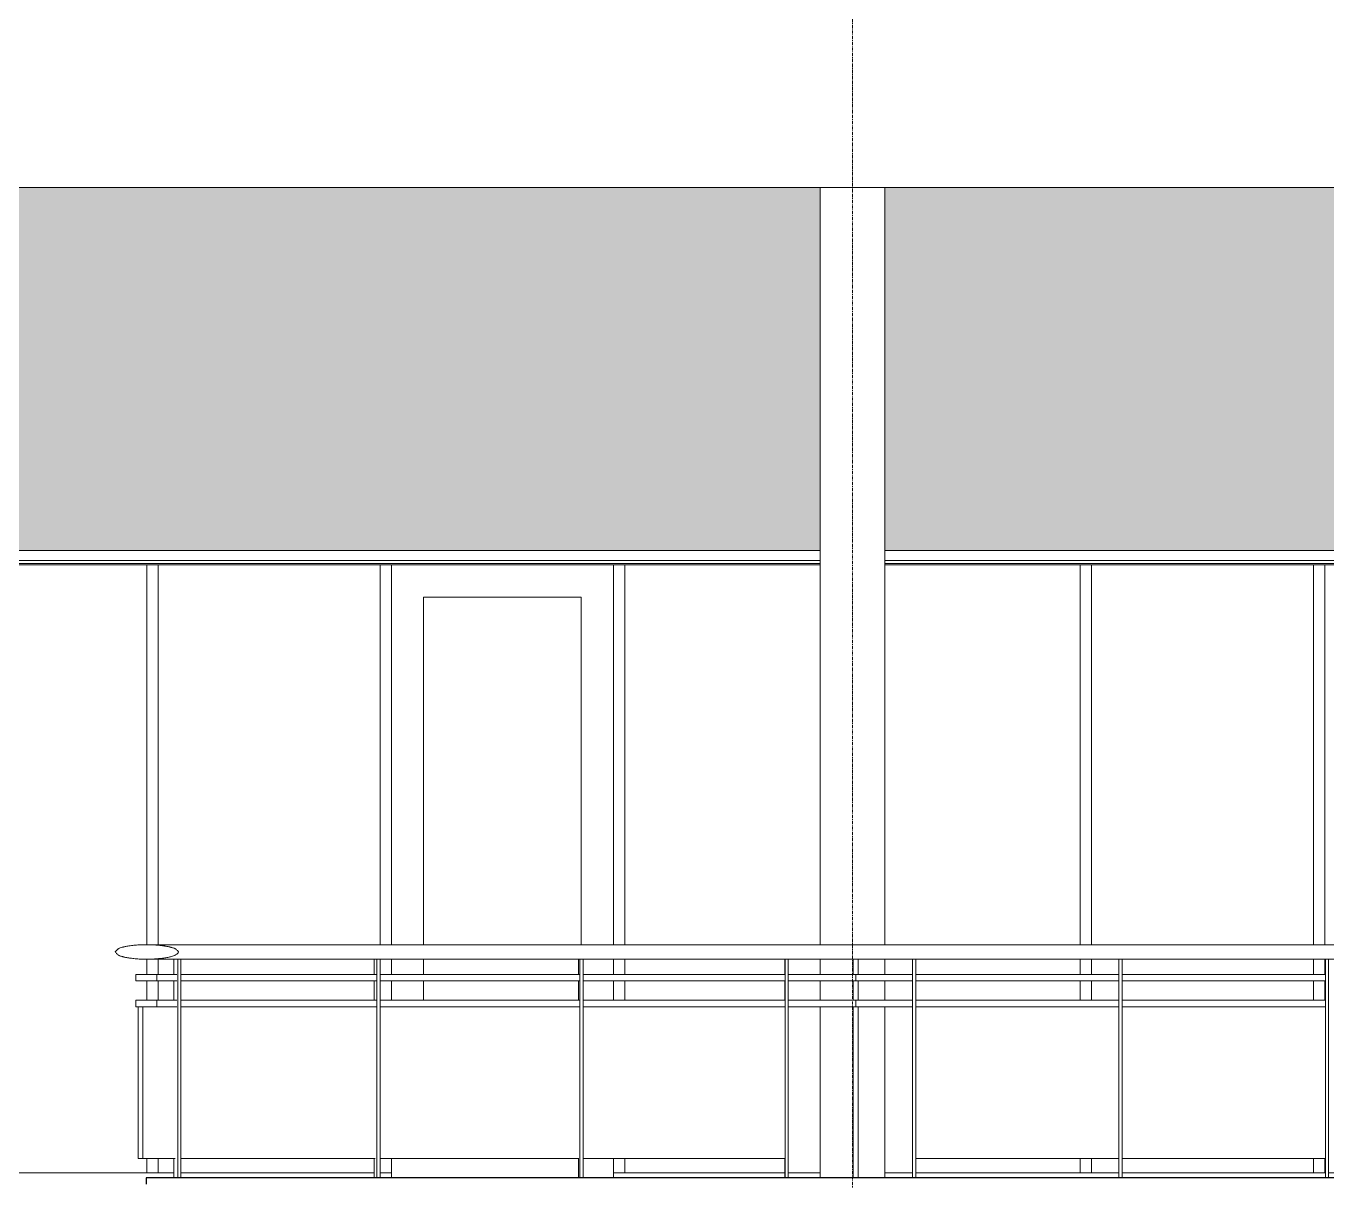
# Model space of a CAD drawing. Header units: inches. Extents: x 21408 to 98131, y -290 to 853.
# Drawn here: x 37167.3 to 37369, y 0.5 to 179.5 of the extents above; entities that cross this region are included whole.
import ezdxf

# ---------------------------------------------------------------- set-up
doc = ezdxf.new("R2010")
doc.units = ezdxf.units.IN
doc.header["$MEASUREMENT"] = 0
doc.linetypes.add('Grid Line 1_2_', pattern=[0.875, 0.5, -0.125, 0.125, -0.125])
for name, color, linetype, lineweight in [('A-DOOR', 31, 'Continuous', 9), ('A-FLOR', 192, 'Continuous', 9), ('A-FLOR-HRAL', 11, 'Continuous', 9), ('A-GLAZ-CURT', 52, 'Continuous', 9), ('A-GLAZ-CWMG', 51, 'Continuous', 9), ('A-WALL-PATT', 111, 'Continuous', 25), ('I-WALL', 2, 'Continuous', 9), ('M-HVAC-DUCT', 70, 'Continuous', 9), ('S-BEAM', 12, 'Continuous', 9), ('S-GRID', 1, 'Continuous', 9)]:
    doc.layers.add(name, color=color, linetype=linetype, lineweight=lineweight)

# ---------------------------------------------------------------- blocks, each defined once
blk = doc.blocks.new('Girt_C - 10_D-1260059-Building Section - East_West looking South')
at = {"layer": 'S-BEAM'}
for p, q in [((-24528.39, 96.68), (-24248.89, 96.68)), ((-24528.39, 96.2), (-24248.89, 96.2)), ((-24238.89, 96.68), (-23959.39, 96.68)), ((-24238.89, 96.2), (-23959.39, 96.2))]:
    blk.add_line(p, q, dxfattribs=at)
blk = doc.blocks.new('Railing - 3_4_-939654-Building Section - East_West looking South')
at = {"layer": 'A-FLOR-HRAL'}
for p, q in [((-24243.02, 34.87), (-24243.77, 34.87)), ((-24243.77, 32.5), (-24243.77, 34.87)), ((-24243.02, 32.5), (-24243.02, 34.87)), ((-24243.77, 28.5), (-24243.77, 31.5)), ((-24243.02, 28.5), (-24243.02, 31.5)), ((-24243.77, 1), (-24243.77, 27.5)), ((-24243.02, 1), (-24243.02, 27.5))]:
    blk.add_line(p, q, dxfattribs=at)
blk = doc.blocks.new('Railing - 2_ 8_-939652-Building Section - East_West looking South')
at = {"layer": 'A-FLOR-HRAL'}
for p, q in [((-24354.67, 27.5), (-24354.67, 4)), ((-24353.92, 27.5), (-24354.67, 27.5)), ((-24353.92, 4), (-24353.92, 27.5)), ((-24354.67, 4), (-24353.92, 4)), ((-24353.92, 4), (-24348.92, 4))]:
    blk.add_line(p, q, dxfattribs=at)
blk = doc.blocks.new('Railing - 2_ x 1_2_-939656-Building Section - East_West looking South')
at = {"layer": 'A-FLOR-HRAL'}
for p, q in [((-24348.52, 34.87), (-24349.11, 34.87)), ((-24349.11, 34.87), (-24349.11, 32.5)), ((-24348.05, 34.87), (-24348.52, 34.87)), ((-24348.52, 1), (-24348.52, 34.87)), ((-24348.05, 1), (-24348.05, 34.87)), ((-24349.11, 31.5), (-24349.11, 28.5)), ((-24349.11, 4), (-24349.11, 1))]:
    blk.add_line(p, q, dxfattribs=at)
blk = doc.blocks.new('Railing - 2_ 8_-V209-Building Section - East_West looking South')
at = {"layer": 'A-FLOR-HRAL'}
blk.add_line((-24348.05, 4), (-24317.91, 4), dxfattribs=at)
blk = doc.blocks.new('Railing - 2_ x 1_2_-V210-Building Section - East_West looking South')
at = {"layer": 'A-FLOR-HRAL'}
for p, q in [((-24317.64, 34.87), (-24318.05, 34.87)), ((-24318.05, 34.87), (-24318.05, 32.5)), ((-24317.15, 34.87), (-24317.64, 34.87)), ((-24317.64, 1), (-24317.64, 34.87)), ((-24317.15, 1), (-24317.15, 34.87)), ((-24318.05, 31.5), (-24318.05, 28.5)), ((-24318.05, 4), (-24318.05, 1))]:
    blk.add_line(p, q, dxfattribs=at)
blk = doc.blocks.new('Railing - 2_ 8_-V211-Building Section - East_West looking South')
at = {"layer": 'A-FLOR-HRAL'}
blk.add_line((-24317.15, 4), (-24286.32, 4), dxfattribs=at)
blk = doc.blocks.new('Railing - 2_ x 1_2_-V212-Building Section - East_West looking South')
at = {"layer": 'A-FLOR-HRAL'}
for p, q in [((-24286.16, 34.87), (-24286.4, 34.87)), ((-24286.4, 34.87), (-24286.4, 32.5)), ((-24285.67, 34.87), (-24286.16, 34.87)), ((-24286.16, 1), (-24286.16, 34.87)), ((-24285.67, 1), (-24285.67, 34.87)), ((-24286.4, 31.5), (-24286.4, 28.5)), ((-24286.4, 4), (-24286.4, 1))]:
    blk.add_line(p, q, dxfattribs=at)
blk = doc.blocks.new('Railing - 2_ 8_-V213-Building Section - East_West looking South')
at = {"layer": 'A-FLOR-HRAL'}
blk.add_line((-24285.67, 4), (-24254.35, 4), dxfattribs=at)
blk = doc.blocks.new('Railing - 2_ x 1_2_-V214-Building Section - East_West looking South')
at = {"layer": 'A-FLOR-HRAL'}
for p, q in [((-24254.35, 34.87), (-24254.41, 34.87)), ((-24254.41, 34.87), (-24254.41, 32.5)), ((-24253.85, 34.87), (-24254.35, 34.87)), ((-24254.35, 1), (-24254.35, 34.87)), ((-24253.85, 1), (-24253.85, 34.87)), ((-24254.41, 31.5), (-24254.41, 28.5)), ((-24254.41, 4), (-24254.41, 1))]:
    blk.add_line(p, q, dxfattribs=at)
blk = doc.blocks.new('Railing - 2_ x 1_2_-V215-Building Section - East_West looking South')
at = {"layer": 'A-FLOR-HRAL'}
for p, q in [((-24234.07, 34.87), (-24234.57, 34.87)), ((-24234.57, 1), (-24234.57, 34.87)), ((-24234.07, 1), (-24234.07, 34.87))]:
    blk.add_line(p, q, dxfattribs=at)
blk = doc.blocks.new('Railing - 2_ 8_-V216-Building Section - East_West looking South')
at = {"layer": 'A-FLOR-HRAL'}
blk.add_line((-24234.07, 4), (-24202.57, 4), dxfattribs=at)
blk = doc.blocks.new('Railing - Railing-939582-Building Section - East_West looking South')
at = {"layer": 'A-FLOR-HRAL'}
for p, q in [((-23233.26, 37.12), (-24243.39, 37.12)), ((-24243.39, 34.87), (-23233.26, 34.87)), ((-24351.75, 32.5), (-24355.02, 32.5)), ((-24355.02, 32.5), (-24355.02, 31.5)), ((-24351.75, 31.5), (-24351.75, 32.5)), ((-24351.75, 32.5), (-24348.67, 32.5)), ((-24348.06, 32.5), (-24317.74, 32.5)), ((-24317.15, 32.5), (-24286.17, 32.5)), ((-24285.67, 32.5), (-24254.35, 32.5)), ((-24253.85, 32.5), (-24243.39, 32.5)), ((-24243.39, 31.5), (-24243.39, 32.5)), ((-24243.39, 32.5), (-24234.57, 32.5)), ((-24234.07, 32.5), (-24202.57, 32.5)), ((-24202.07, 32.5), (-24170.59, 32.5)), ((-24355.02, 31.5), (-24351.75, 31.5)), ((-24348.67, 31.5), (-24351.75, 31.5)), ((-24317.74, 31.5), (-24348.06, 31.5)), ((-24286.17, 31.5), (-24317.15, 31.5)), ((-24254.35, 31.5), (-24285.67, 31.5)), ((-24243.39, 31.5), (-24253.85, 31.5)), ((-24234.57, 31.5), (-24243.39, 31.5)), ((-24202.57, 31.5), (-24234.07, 31.5)), ((-24170.59, 31.5), (-24202.07, 31.5)), ((-24351.75, 28.5), (-24355.02, 28.5)), ((-24355.02, 28.5), (-24355.02, 27.5)), ((-24351.75, 28.5), (-24348.67, 28.5)), ((-24351.75, 27.5), (-24351.75, 28.5)), ((-24348.06, 28.5), (-24317.74, 28.5)), ((-24317.15, 28.5), (-24286.17, 28.5)), ((-24285.67, 28.5), (-24254.35, 28.5)), ((-24253.85, 28.5), (-24243.39, 28.5)), ((-24243.39, 27.5), (-24243.39, 28.5)), ((-24243.39, 28.5), (-24234.57, 28.5)), ((-24234.07, 28.5), (-24202.57, 28.5)), ((-24202.07, 28.5), (-24170.59, 28.5)), ((-24355.02, 27.5), (-24351.75, 27.5)), ((-24348.67, 27.5), (-24351.75, 27.5)), ((-24317.74, 27.5), (-24348.06, 27.5)), ((-24286.17, 27.5), (-24317.15, 27.5)), ((-24254.35, 27.5), (-24285.67, 27.5)), ((-24243.39, 27.5), (-24253.85, 27.5)), ((-24234.57, 27.5), (-24243.39, 27.5)), ((-24202.57, 27.5), (-24234.07, 27.5)), ((-24170.59, 27.5), (-24202.07, 27.5))]:
    blk.add_line(p, q, dxfattribs=at)
at = {"layer": 'A-FLOR-HRAL', "flags": 128}
for points in [[(-24243.39, 37.12), (-24255.39, 37.12), (-24267.38, 37.12), (-24279.34, 37.12), (-24291.26, 37.12), (-24303.12, 37.12), (-24314.92, 37.12), (-24326.65, 37.12), (-24338.27, 37.12), (-24349.8, 37.12), (-24353.4, 37.12)], [(-24243.39, 34.87), (-24255.39, 34.87), (-24267.38, 34.87), (-24279.34, 34.87), (-24291.26, 34.87), (-24303.12, 34.87), (-24314.92, 34.87), (-24326.65, 34.87), (-24338.27, 34.87), (-24349.8, 34.87), (-24353.4, 34.87)]]:
    blk.add_lwpolyline(points, dxfattribs=at)
at = {"layer": 'A-FLOR-HRAL'}
for points in [[(-24348.39, 36), (-24348.42, 36.05), (-24348.51, 36.16), (-24348.64, 36.29), (-24348.77, 36.4), (-24348.86, 36.46), (-24348.91, 36.49), (-24348.95, 36.52), (-24349, 36.54), (-24349.05, 36.57), (-24349.16, 36.61), (-24349.32, 36.66), (-24349.49, 36.7), (-24349.6, 36.73), (-24349.67, 36.75), (-24349.72, 36.76), (-24349.77, 36.77), (-24349.83, 36.79), (-24349.94, 36.81), (-24350.11, 36.85), (-24350.31, 36.88), (-24350.5, 36.91), (-24350.7, 36.95), (-24350.97, 36.98), (-24351.43, 37.04), (-24352.1, 37.09), (-24352.9, 37.12), (-24353.7, 37.13), (-24354.51, 37.1), (-24355.31, 37.04), (-24355.94, 36.96), (-24356.4, 36.89), (-24356.65, 36.84), (-24356.81, 36.8), (-24356.88, 36.78), (-24356.93, 36.77), (-24357.06, 36.74), (-24357.29, 36.68), (-24357.5, 36.61), (-24357.62, 36.55), (-24357.66, 36.52), (-24357.73, 36.49), (-24357.85, 36.4), (-24358.03, 36.24), (-24358.15, 36.08), (-24358.21, 36)], [(-24358.21, 36), (-24358.17, 35.94), (-24358.09, 35.84), (-24357.96, 35.7), (-24357.84, 35.59), (-24357.75, 35.53), (-24357.7, 35.5), (-24357.66, 35.47), (-24357.61, 35.45), (-24357.56, 35.42), (-24357.45, 35.37), (-24357.29, 35.32), (-24357.12, 35.28), (-24357.01, 35.25), (-24356.94, 35.23), (-24356.89, 35.22), (-24356.85, 35.21), (-24356.78, 35.19), (-24356.67, 35.17), (-24356.5, 35.13), (-24356.3, 35.1), (-24356.11, 35.07), (-24355.91, 35.04), (-24355.64, 35), (-24355.18, 34.95), (-24354.51, 34.9), (-24353.71, 34.87), (-24352.91, 34.88), (-24352.1, 34.91), (-24351.3, 34.97), (-24350.67, 35.06), (-24350.21, 35.13), (-24349.97, 35.18), (-24349.81, 35.22), (-24349.73, 35.24), (-24349.68, 35.25), (-24349.55, 35.28), (-24349.32, 35.34), (-24349.11, 35.41), (-24348.99, 35.47), (-24348.95, 35.49), (-24348.88, 35.53), (-24348.75, 35.61), (-24348.57, 35.77), (-24348.44, 35.92), (-24348.39, 36)]]:
    blk.add_open_spline(points, degree=3, knots=[0, 0, 0, 0, 0.019231, 0.038462, 0.057692, 0.067308, 0.072115, 0.076923, 0.081731, 0.086538, 0.096154, 0.115385, 0.134615, 0.144231, 0.149038, 0.153846, 0.158654, 0.163462, 0.173077, 0.192308, 0.211538, 0.230769, 0.25, 0.269231, 0.307692, 0.384615, 0.461538, 0.538462, 0.615385, 0.692308, 0.769231, 0.798077, 0.826923, 0.841346, 0.844952, 0.848558, 0.855769, 0.884615, 0.913462, 0.920673, 0.924279, 0.927885, 0.942308, 0.971154, 1, 1, 1, 1], dxfattribs=at)
for name, p in [('Railing - 2_ x 1_2_-939656-Building Section - East_West looking South', (0, 0)), ('Railing - 2_ x 1_2_-V210-Building Section - East_West looking South', (0, 0)), ('Railing - 2_ x 1_2_-V212-Building Section - East_West looking South', (0, 0)), ('Railing - 2_ x 1_2_-V214-Building Section - East_West looking South', (0, 0)), ('Railing - 3_4_-939654-Building Section - East_West looking South', (0, 0)), ('Railing - 2_ x 1_2_-V215-Building Section - East_West looking South', (0, 0)), ('Railing - 2_ x 1_2_-V215-Building Section - East_West looking South', (32, 0)), ('Railing - 2_ x 1_2_-V215-Building Section - East_West looking South', (64, 0)), ('Railing - 2_ 8_-939652-Building Section - East_West looking South', (0, 0)), ('Railing - 2_ 8_-V209-Building Section - East_West looking South', (0, 0)), ('Railing - 2_ 8_-V211-Building Section - East_West looking South', (0, 0)), ('Railing - 2_ 8_-V213-Building Section - East_West looking South', (0, 0)), ('Railing - 2_ 8_-V216-Building Section - East_West looking South', (0, 0)), ('Railing - 2_ 8_-V216-Building Section - East_West looking South', (32, 0))]:
    blk.add_blockref(name, p)
blk = doc.blocks.new('columns and girder2 - one-V234-Building Section - East_West looking South')
at = {"layer": 'S-BEAM'}
h = blk.add_hatch(dxfattribs=at)
h.set_pattern_fill('FP_52', color=256, style=0, pattern_type=2)
h.set_pattern_definition([(45, (-87573.42, 98.42), (-19.00703, 19.00703), []), (45, (-87573.42, 127.22), (-19.00703, 19.00703), [])])
h.paths.add_polyline_path([(-24244.52, 306.3), (-24243.27, 306.3), (-24243.27, 339.12), (-24244.52, 339.12), (-24244.52, 310.79)], flags=0)
at = {"layer": 'S-BEAM', "lineweight": 15}
for p, q in [((-24238.89, 340.62), (-24248.89, 340.62)), ((-24248.89, 340.62), (-24248.89, 339.12)), ((-24248.89, 339.12), (-24238.89, 339.12)), ((-24243.27, 339.12), (-24244.52, 339.12)), ((-24244.52, 339.12), (-24244.52, 306.3)), ((-24243.27, 306.3), (-24243.27, 339.12)), ((-24238.89, 339.12), (-24238.89, 340.62)), ((-24238.89, 306.3), (-24248.89, 306.3)), ((-24248.89, 306.3), (-24248.89, 304.78)), ((-24248.89, 304.78), (-24238.89, 304.78)), ((-24244.52, 306.3), (-24243.27, 306.3)), ((-24238.89, 304.78), (-24238.89, 306.3))]:
    blk.add_line(p, q, dxfattribs=at)
at = {"layer": 'S-BEAM'}
for p, q in [((-24248.89, 336.72), (-24248.89, 339.12)), ((-24238.89, 339.12), (-24238.89, 336.72)), ((-24249.89, 292.37), (-24249.89, 337.89)), ((-24237.89, 337.89), (-24237.89, 292.37)), ((-24248.89, 294.85), (-24248.89, 304.78)), ((-24238.89, 304.78), (-24238.89, 294.85)), ((-24248.89, 294.85), (-24238.89, 294.85)), ((-24249.89, 292.37), (-24237.89, 292.37)), ((-24248.89, 186.5), (-24248.89, 292.37)), ((-24238.89, 292.37), (-24238.89, 186.5)), ((-24248.89, 37.12), (-24248.89, 154.5)), ((-24238.89, 154.5), (-24238.89, 37.12)), ((-24248.89, 32.5), (-24248.89, 34.91)), ((-24238.89, 34.87), (-24238.89, 32.5)), ((-24248.89, 28.5), (-24248.89, 31.5)), ((-24238.89, 31.5), (-24238.89, 28.5)), ((-24248.89, 1), (-24248.89, 27.5)), ((-24238.89, 27.5), (-24238.89, 1))]:
    blk.add_line(p, q, dxfattribs=at)
blk = doc.blocks.new('System Panel - Interior Glazing-1220293-Building Section - East_West looking South')
at = {"layer": 'A-GLAZ-CURT'}
blk.add_line((-24570.45, 96), (-24604.89, 96), dxfattribs=at)
blk = doc.blocks.new('System Panel - Interior Glazing-V243-Building Section - East_West looking South')
at = {"layer": 'A-GLAZ-CURT'}
for p, q in [((-24317.14, 96), (-24351.58, 96)), ((-24351.58, 1.75), (-24349.11, 1.75)), ((-24348.05, 1.75), (-24318.05, 1.75))]:
    blk.add_line(p, q, dxfattribs=at)
blk = doc.blocks.new('Door_Single_Storefront - one-1371404-Building Section - East_West looking South')
at = {"layer": 'A-DOOR'}
for p, q in [((-24280.95, 96), (-24315.39, 96)), ((-24310.39, 37.1), (-24310.39, 91)), ((-24310.39, 91), (-24285.95, 91)), ((-24285.95, 91), (-24285.95, 37.09)), ((-24310.39, 32.5), (-24310.39, 34.89)), ((-24310.39, 28.5), (-24310.39, 31.5)), ((-24315.39, 1.75), (-24315.39, 1)), ((-24280.95, 1), (-24280.95, 1.75))]:
    blk.add_line(p, q, dxfattribs=at)
blk = doc.blocks.new('System Panel - Interior Glazing-V244-Building Section - East_West looking South')
at = {"layer": 'A-GLAZ-CURT'}
for p, q in [((-24248.89, 96), (-24279.2, 96)), ((-24279.2, 1.75), (-24254.41, 1.75)), ((-24253.85, 1.75), (-24248.89, 1.75))]:
    blk.add_line(p, q, dxfattribs=at)
blk = doc.blocks.new('System Panel - Interior Glazing-V245-Building Section - East_West looking South')
at = {"layer": 'A-GLAZ-CURT'}
for p, q in [((-24208.58, 96), (-24238.89, 96)), ((-24238.89, 1.75), (-24234.57, 1.75)), ((-24234.07, 1.75), (-24208.58, 1.75))]:
    blk.add_line(p, q, dxfattribs=at)
blk = doc.blocks.new('System Panel - Interior Glazing-V246-Building Section - East_West looking South')
at = {"layer": 'A-GLAZ-CURT'}
for p, q in [((-24172.39, 96), (-24206.83, 96)), ((-24206.83, 1.75), (-24202.57, 1.75)), ((-24202.07, 1.75), (-24172.39, 1.75))]:
    blk.add_line(p, q, dxfattribs=at)
blk = doc.blocks.new('System Panel - Interior Glazing-V247-Building Section - East_West looking South')
at = {"layer": 'A-GLAZ-CURT'}
for p, q in [((-24136.2, 96), (-24170.64, 96)), ((-24170.07, 1.75), (-24138.57, 1.75)), ((-24138.07, 1.75), (-24136.2, 1.75))]:
    blk.add_line(p, q, dxfattribs=at)
blk = doc.blocks.new('Rectangular Mullion - Interior 1_75_ x 4_5_-1179494-Building Section - East_West looking South')
at = {"layer": 'A-GLAZ-CWMG'}
blk.add_line((-24569.58, 1.75), (-24605.77, 1.75), dxfattribs=at)
blk = doc.blocks.new('Rectangular Mullion - Interior 1_75_ x 4_5_-V280-Building Section - East_West looking South')
at = {"layer": 'A-GLAZ-CWMG'}
for p, q in [((-24353.33, 96), (-24351.58, 96)), ((-24353.33, 96), (-24353.33, 37.12)), ((-24351.58, 37.12), (-24351.58, 96)), ((-24353.33, 34.88), (-24353.33, 32.5)), ((-24351.58, 32.5), (-24351.58, 34.88)), ((-24353.33, 31.5), (-24353.33, 28.5)), ((-24351.58, 28.5), (-24351.58, 31.51)), ((-24353.33, 4), (-24353.33, 1.75)), ((-24351.58, 1.75), (-24351.58, 4)), ((-24351.58, 1.75), (-24353.33, 1.75))]:
    blk.add_line(p, q, dxfattribs=at)
blk = doc.blocks.new('Rectangular Mullion - Interior 1_75_ x 4_5_-V281-Building Section - East_West looking South')
at = {"layer": 'A-GLAZ-CWMG'}
for p, q in [((-24317.14, 96), (-24315.39, 96)), ((-24317.14, 96), (-24317.14, 37.12)), ((-24315.39, 37.12), (-24315.39, 96)), ((-24317.14, 34.89), (-24317.14, 32.5)), ((-24315.39, 32.5), (-24315.39, 34.88)), ((-24317.14, 31.5), (-24317.14, 28.5)), ((-24315.39, 28.5), (-24315.39, 31.5)), ((-24317.14, 4), (-24317.14, 1.75)), ((-24315.39, 1.75), (-24315.39, 4)), ((-24315.39, 1.75), (-24317.14, 1.75))]:
    blk.add_line(p, q, dxfattribs=at)
blk = doc.blocks.new('Rectangular Mullion - Interior 1_75_ x 4_5_-V282-Building Section - East_West looking South')
at = {"layer": 'A-GLAZ-CWMG'}
for p, q in [((-24280.95, 96), (-24279.2, 96)), ((-24280.95, 96), (-24280.95, 37.12)), ((-24279.2, 37.12), (-24279.2, 96)), ((-24280.95, 34.89), (-24280.95, 32.5)), ((-24279.2, 32.5), (-24279.2, 34.89)), ((-24280.95, 31.5), (-24280.95, 28.5)), ((-24279.2, 28.5), (-24279.2, 31.5)), ((-24280.95, 4), (-24280.95, 1.75)), ((-24279.2, 1.75), (-24279.2, 4)), ((-24279.2, 1.75), (-24280.95, 1.75))]:
    blk.add_line(p, q, dxfattribs=at)
blk = doc.blocks.new('Rectangular Mullion - Interior 1_75_ x 4_5_-V283-Building Section - East_West looking South')
at = {"layer": 'A-GLAZ-CWMG'}
for p, q in [((-24208.58, 96), (-24206.83, 96)), ((-24208.58, 96), (-24208.58, 37.12)), ((-24206.83, 37.12), (-24206.83, 96)), ((-24208.58, 34.88), (-24208.58, 32.5)), ((-24206.83, 32.5), (-24206.83, 34.89)), ((-24208.58, 31.5), (-24208.58, 28.5)), ((-24206.83, 28.5), (-24206.83, 31.5)), ((-24208.58, 4), (-24208.58, 1.75)), ((-24206.83, 1.75), (-24206.83, 4)), ((-24206.83, 1.75), (-24208.58, 1.75))]:
    blk.add_line(p, q, dxfattribs=at)
blk = doc.blocks.new('Rectangular Mullion - Interior 1_75_ x 4_5_-V284-Building Section - East_West looking South')
at = {"layer": 'A-GLAZ-CWMG'}
for p, q in [((-24172.39, 96), (-24170.64, 96)), ((-24172.39, 96), (-24172.39, 37.11)), ((-24170.64, 37.1), (-24170.64, 96)), ((-24172.39, 34.89), (-24172.39, 32.5)), ((-24170.64, 32.5), (-24170.64, 34.9)), ((-24172.39, 31.5), (-24172.39, 28.5)), ((-24170.64, 28.5), (-24170.64, 31.5)), ((-24172.39, 4), (-24172.39, 1.75)), ((-24170.64, 1.75), (-24170.64, 4)), ((-24170.64, 1.75), (-24172.39, 1.75))]:
    blk.add_line(p, q, dxfattribs=at)

msp = doc.modelspace()

# ---------------------------------------------------------------- hatches: boundary and pattern name
at = {"layer": 'A-WALL-PATT', "lineweight": 9}
h = msp.add_hatch(dxfattribs=at)
h.set_pattern_fill('FP_44', color=256, style=0, pattern_type=2)
h.set_pattern_definition([(90, (-86458.87, -1108), (-193, -193), [48, -145]), (180, (-86458.87, -1108), (-2e-14, -193), [96.25, -96.75]), (270, (-86555.12, -1060), (-193, -193), [48, -145]), (180, (-86458.87, -1060), (-2e-14, -193), [96.25, -96.75]), (270, (-86555.37, -1060), (-193, -193), [48, -145]), (180, (-86555.37, -1060), (-2e-14, -193), [96.25, -96.75]), (90, (-86651.62, -1108), (-193, -193), [48, -145]), (180, (-86555.37, -1108), (-2e-14, -193), [96.25, -96.75]), (90, (-86506.87, -1059.75), (-193, -193), [48, -145]), (180, (-86458.62, -1059.75), (-2e-14, -193), [48.25, -144.75]), (180, (-86458.62, -1011.75), (-2e-14, -193), [48.25, -144.75]), (90, (-86603.37, -1059.75), (-193, -193), [48, -145]), (180, (-86507.12, -1059.75), (-2e-14, -193), [96.25, -96.75]), (270, (-86507.12, -1011.75), (-193, -193), [48, -145]), (180, (-86507.12, -1011.75), (-2e-14, -193), [96.25, -96.75]), (180, (-86603.62, -1059.75), (-2e-14, -193), [48, -145]), (270, (-86603.62, -1011.75), (-193, -193), [48, -145]), (180, (-86603.62, -1011.75), (-2e-14, -193), [48, -145]), (90, (-86458.87, -1011.5), (-193, -193), [48, -145]), (180, (-86458.87, -1011.5), (-2e-14, -193), [96.25, -96.75]), (270, (-86555.12, -963.5), (-193, -193), [48, -145]), (180, (-86458.87, -963.5), (-2e-14, -193), [96.25, -96.75]), (270, (-86555.37, -963.5), (-193, -193), [48, -145]), (180, (-86555.37, -963.5), (-2e-14, -193), [96.25, -96.75]), (270, (-86651.62, -963.5), (-193, -193), [48, -145]), (180, (-86555.37, -1011.5), (-2e-14, -193), [96.25, -96.75]), (90, (-86506.87, -963.25), (-193, -193), [48, -145]), (180, (-86458.62, -963.25), (-2e-14, -193), [48.25, -144.75]), (180, (-86458.62, -915.25), (-2e-14, -193), [48.25, -144.75]), (90, (-86603.37, -963.25), (-193, -193), [48, -145]), (180, (-86507.12, -963.25), (-2e-14, -193), [96.25, -96.75]), (270, (-86507.12, -915.25), (-193, -193), [48, -145]), (180, (-86507.12, -915.25), (-2e-14, -193), [96.25, -96.75]), (180, (-86603.62, -963.25), (-2e-14, -193), [48, -145]), (270, (-86603.62, -915.25), (-193, -193), [48, -145]), (180, (-86603.62, -915.25), (-2e-14, -193), [48, -145])])
h.paths.add_polyline_path([(36873.9, 1), (36909.34, 1), (36909.34, 98.25), (36914.71, 98.27), (36862.88, 154.5), (36859.54, 154.5), (36721.46, 4.69), (36721.46, 1), (36873.3, 1)], flags=0)
h.paths.add_polyline_path([(36421.96, 1), (36421.96, 154.5), (36142.46, 154.5), (36142.46, 1), (36378.59, 1), (36378.59, 98.25), (36420.59, 98.25), (36420.59, 1)], flags=0)
h.paths.add_polyline_path([(36057.09, 1), (36132.46, 1), (36132.46, 154.5), (35953.18, 154.5), (35953.18, 114), (35922.65, 113.93), (35922.14, 113.35), (35922.09, 113.28), (35921.25, 107.11), (35921.12, 104.39), (35921.1, 101.31), (35913.18, 101.31), (35913.21, 105.72), (35912.95, 109.05), (35912.11, 113.43), (35911.94, 113.58), (35911.62, 114), (35881.18, 114), (35881.18, 154.5), (35852.96, 154.5), (35852.96, 1), (35976.59, 1), (35976.59, 98.25), (36057.09, 98.25), (36057.09, 37.37)], flags=0)
h.paths.add_polyline_path([(35834.72, 1), (35842.96, 1), (35842.96, 154.5), (35805.07, 154.5), (35802.13, 154.2), (35799.66, 153.52), (35797.52, 152.58), (35795.53, 151.33), (35793.08, 149.13), (35790.44, 146.5), (35799.84, 146.5), (35799.84, 1), (35801.64, 1)], flags=0)
h.paths.add_polyline_path([(36711.46, 1), (36711.46, 154.5), (36618.75, 154.5), (36618.75, 114), (36588.22, 113.93), (36587.73, 113.11), (36587.58, 112.5), (36586.91, 108.24), (36586.69, 104.39), (36586.67, 101.31), (36578.75, 101.31), (36578.78, 105.72), (36578.52, 109.05), (36577.69, 113.3), (36577.17, 114), (36546.75, 114.02), (36546.75, 154.5), (36431.96, 154.5), (36431.96, 1), (36619.84, 1), (36619.84, 98.25), (36696.46, 98.25), (36696.46, 1)], flags=0)
h.paths.add_polyline_path([(36721.46, 6.16), (36858.18, 154.5), (36721.46, 154.5), (36721.46, 6.18)], flags=0)
h.paths.add_polyline_path([(37956.56, 98.25), (37964.34, 98.25), (38016.18, 154.5), (37879.46, 154.5), (37879.46, 98.25), (37947.79, 98.25)], flags=0)
h.paths.add_polyline_path([(37589.96, 98.25), (37869.46, 98.25), (37869.46, 154.5), (37589.96, 154.5), (37589.96, 115.49)], flags=0)
h.paths.add_polyline_path([(37974.11, 98.25), (38072.71, 98.27), (38020.88, 154.5), (38017.54, 154.5), (37965.7, 98.25), (37973.01, 98.25)], flags=0)
h.paths.add_polyline_path([(37579.96, 98.25), (37579.96, 154.5), (37300.46, 154.5), (37300.46, 98.25), (37561.77, 98.25)], flags=0)
h.paths.add_polyline_path([(38719.83, 98.25), (38739.96, 98.25), (38739.96, 176), (38726.5, 175.97), (38727.22, 173.28), (38727.35, 172.26), (38727.46, 169.2), (38727.38, 125.21), (38727.22, 123.6), (38726.48, 120.86), (38725.32, 118.38), (38723.72, 116.1), (38721.63, 114.04), (38719.46, 112.52), (38716.48, 111.22), (38714.03, 110.6), (38711.06, 110.41), (38708.28, 110.73), (38705.99, 111.34), (38703.46, 112.52), (38701.18, 114.12), (38699.21, 116.1), (38697.61, 118.38), (38696.32, 121.32), (38695.64, 124.07), (38695.54, 125.25), (38695.46, 128.18), (38695.46, 170.5), (38695.71, 173.28), (38696.41, 176), (38633.36, 175.97), (38633.36, 154.5), (38458.46, 154.5), (38458.46, 98.25), (38702.29, 98.25)], flags=0)
h.paths.add_polyline_path([(36916.08, 98.25), (37000.96, 98.25), (37000.96, 154.5), (36864.24, 154.5), (36916.06, 98.27)], flags=0)
h.paths.add_polyline_path([(38123.26, 98.25), (38158.96, 98.25), (38158.96, 154.5), (38022.24, 154.5), (38074.08, 98.25), (38088.16, 98.25)], flags=0)
h.paths.add_polyline_path([(37010.96, 98.25), (37290.46, 98.25), (37290.46, 154.5), (37010.96, 154.5), (37010.96, 102.54)], flags=0)
h.paths.add_polyline_path([(38448.46, 98.25), (38448.46, 154.5), (38168.96, 154.5), (38168.96, 98.25), (38404, 98.25)], flags=0)
h.paths.add_polyline_path([(38666.59, 116.82), (38626.59, 116.82), (38626.59, 134.82), (38666.59, 134.82)], flags=0)
h.paths.add_polyline_path([(38747.96, 146.25), (38747.96, 146.25), (38747.96, 149.67)], flags=0)
h.paths.add_polyline_path([(35517.62, 146.5), (35553.46, 146.5), (35553.46, 176), (35275.96, 176), (35275.96, 146.5), (35508.85, 146.5)], flags=0)
h.paths.add_polyline_path([(35563.46, 146.5), (35564.81, 146.5), (35564.81, 170.5), (35565.05, 173.28), (35565.76, 176), (35563.46, 175.97), (35563.46, 149.67)], flags=0)
h.paths.add_polyline_path([(35596.81, 146.5), (35745.19, 146.5), (35772.04, 173.27), (35775.15, 176), (35595.84, 175.97), (35596.58, 173.19), (35596.7, 172.26), (35596.81, 169.7), (35596.81, 149.67)], flags=0)
h.paths.add_polyline_path([(35264.72, 146.5), (35265.85, 146.5), (35265.85, 148.14), (35265.32, 148.59), (35265.39, 148.67), (35265.96, 148.14), (35265.96, 146.5), (35267.85, 146.5), (35267.79, 148.06), (35267.32, 148.46), (35267.39, 148.54), (35267.96, 148.06), (35267.96, 176), (35264.72, 176), (35264.72, 148.14)], flags=0)

# ---------------------------------------------------------------- linework, layer by layer
at = {"layer": 'A-FLOR', "lineweight": 25}
for p, q in [((38416.1, 1), (37185.95, 1)), ((37185.95, 1), (37185.95, 0))]:
    msp.add_line(p, q, dxfattribs=at)
at = {"layer": 'I-WALL'}
for p, q in [((37010.96, 98.25), (37290.46, 98.25)), ((37300.46, 98.25), (37579.96, 98.25))]:
    msp.add_line(p, q, dxfattribs=at)
at = {"layer": 'M-HVAC-DUCT'}
msp.add_line((36618.75, 154.5), (38633.36, 154.5), dxfattribs=at)
at = {"layer": 'S-GRID', "linetype": 'Grid Line 1_2_'}
msp.add_line((37295.46, -273.16), (37295.46, 671.89), dxfattribs=at)
msp.add_line((37295.46, -273.16), (37295.46, 671.89), dxfattribs=at)

# ---------------------------------------------------------------- block references
at = {"layer": 'A-DOOR'}
msp.add_blockref('Door_Single_Storefront - one-1371404-Building Section - East_West looking South', (61539.35, 0), dxfattribs=at)
at = {"layer": 'A-FLOR-HRAL'}
msp.add_blockref('Railing - Railing-939582-Building Section - East_West looking South', (61539.35, 0), dxfattribs=at)
at = {"layer": 'A-GLAZ-CURT'}
for name, p in [('System Panel - Interior Glazing-1220293-Building Section - East_West looking South', (61756.48, 0)), ('System Panel - Interior Glazing-V243-Building Section - East_West looking South', (61539.35, 0)), ('System Panel - Interior Glazing-V244-Building Section - East_West looking South', (61539.35, 0)), ('System Panel - Interior Glazing-V245-Building Section - East_West looking South', (61539.35, 0)), ('System Panel - Interior Glazing-V246-Building Section - East_West looking South', (61539.35, 0)), ('System Panel - Interior Glazing-V247-Building Section - East_West looking South', (61539.35, 0))]:
    msp.add_blockref(name, p, dxfattribs=at)
at = {"layer": 'A-GLAZ-CWMG'}
for name, p in [('Rectangular Mullion - Interior 1_75_ x 4_5_-V280-Building Section - East_West looking South', (61539.35, 0)), ('Rectangular Mullion - Interior 1_75_ x 4_5_-V281-Building Section - East_West looking South', (61539.35, 0)), ('Rectangular Mullion - Interior 1_75_ x 4_5_-V282-Building Section - East_West looking South', (61539.35, 0)), ('Rectangular Mullion - Interior 1_75_ x 4_5_-V283-Building Section - East_West looking South', (61539.35, 0)), ('Rectangular Mullion - Interior 1_75_ x 4_5_-V284-Building Section - East_West looking South', (61539.35, 0)), ('Rectangular Mullion - Interior 1_75_ x 4_5_-1179494-Building Section - East_West looking South', (61756.48, 0))]:
    msp.add_blockref(name, p, dxfattribs=at)
at = {"layer": 'S-BEAM'}
for name in ['columns and girder2 - one-V234-Building Section - East_West looking South', 'Girt_C - 10_D-1260059-Building Section - East_West looking South']:
    msp.add_blockref(name, (61539.35, 0), dxfattribs=at)

doc.saveas('drawing.dxf')
